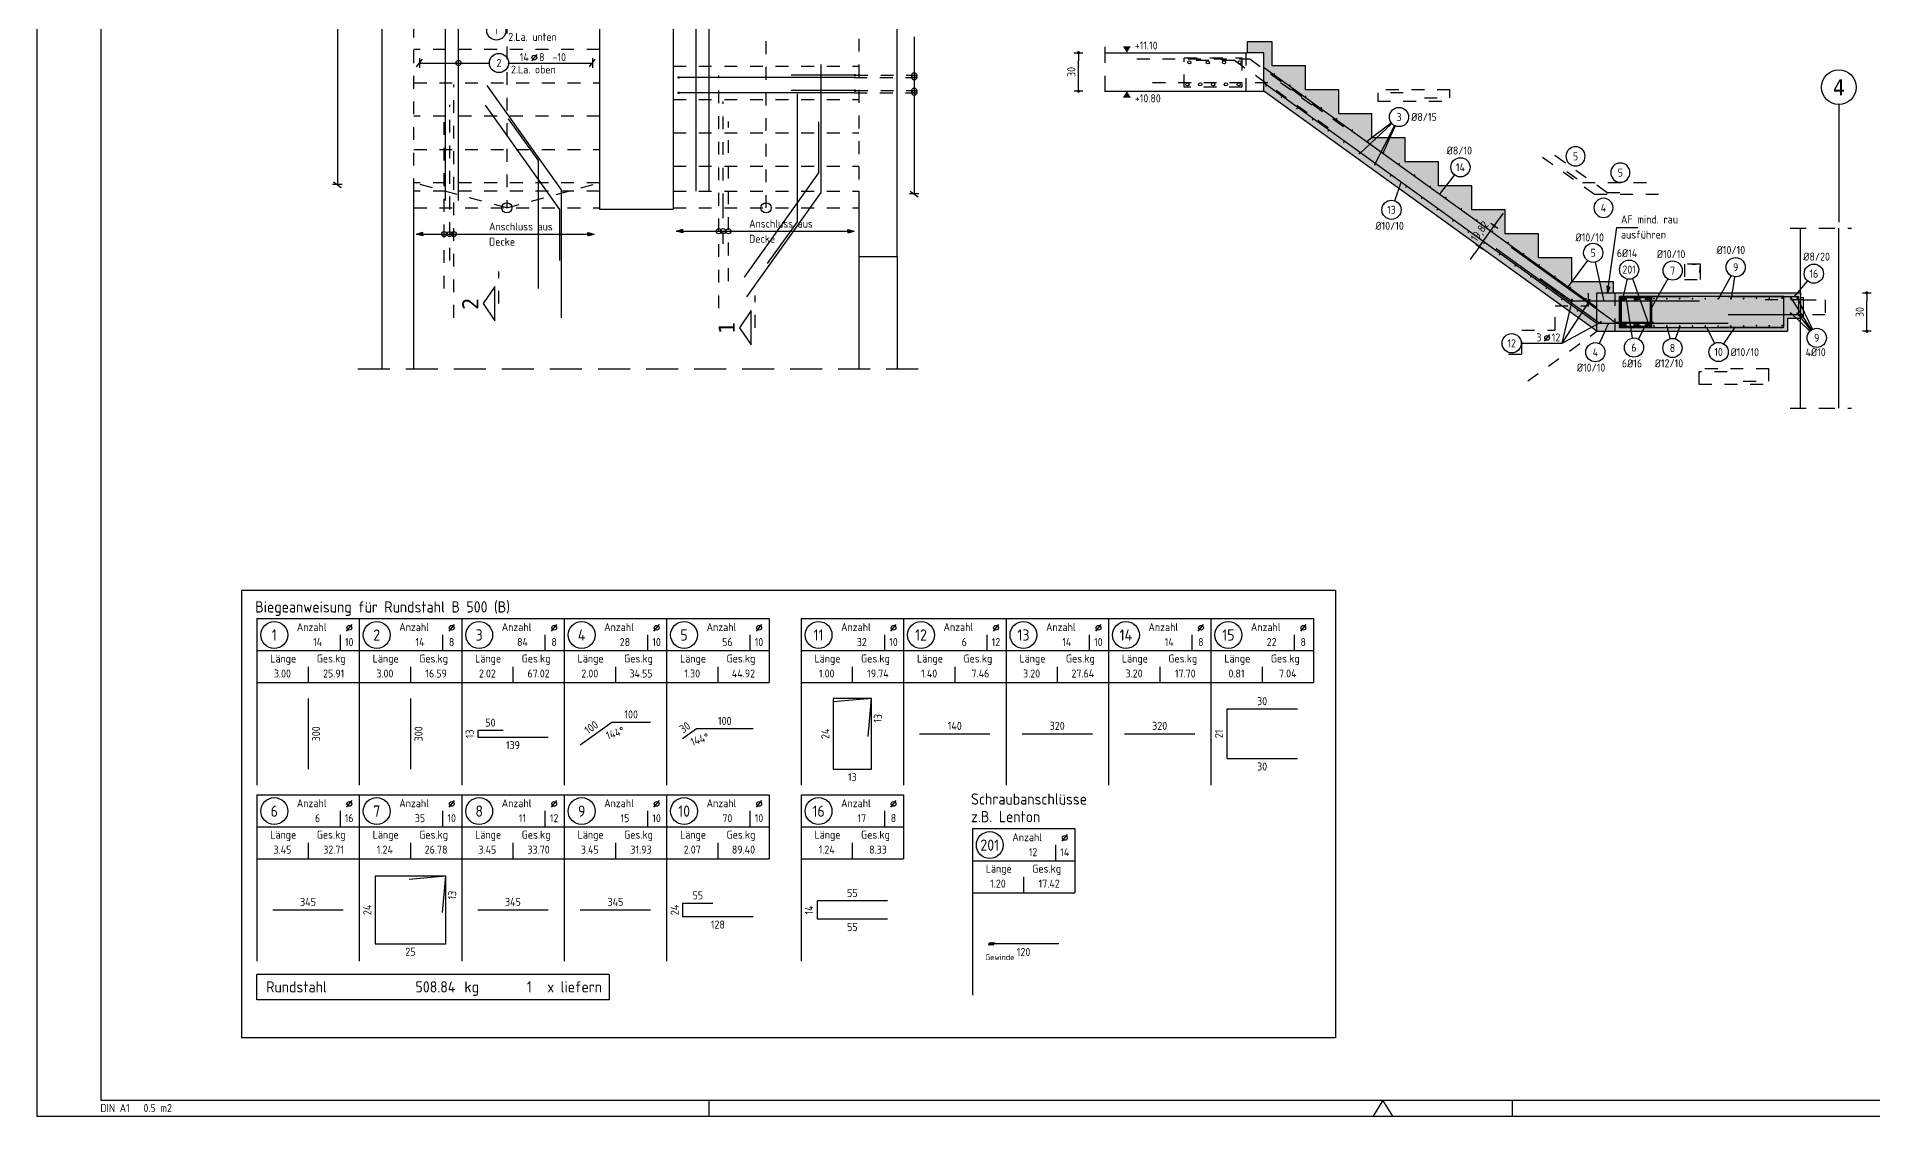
# Model space of a CAD drawing. Extents: x -15.3 to 29.1, y -4.8 to 18.4.
# Drawn here: x 0 to 14.33, y 0 to 8.43 of the extents above; entities that cross this region are included whole.
import ezdxf
from ezdxf.enums import TextEntityAlignment as Align

# ---------------------------------------------------------------- set-up
doc = ezdxf.new("R2010")
doc.units = 0
doc.header["$LTSCALE"] = 0.25
for name, pattern in [('AUSGEZOGEN', [1000.01, 1000, 0.01]), ('DASHED', [0.75, 0.5, -0.25]), ('DOT', [0.175, 0.05, -0.125]), ('GESTRICHELT', [0.75, 0.5, -0.25]), ('GESTRICHELTX2', [1.5, 1, -0.5]), ('HIDDEN', [0.375, 0.25, -0.125]), ('HIDDEN2', [0.187, 0.125, -0.062]), ('PUNKT', [0.175, 0.05, -0.125]), ('STRICHPUNKT2', [0.55, 0.25, -0.125, 0.05, -0.125]), ('VERDECKT', [0.375, 0.25, -0.125])]:
    doc.linetypes.add(name, pattern=pattern)
for name, color, linetype in [('ACHSEN', 7, 'Continuous'), ('AFU', 7, 'Continuous'), ('BETON', 7, 'Continuous'), ('DRUEBER', 7, 'Continuous'), ('EG', 7, 'Continuous'), ('grau_mittel', 7, 'Continuous'), ('HILFE', 7, 'Continuous'), ('koten', 7, 'Continuous'), ('MASSE', 7, 'Continuous'), ('OBJEKT', 7, 'Continuous'), ('RAHMEN', 7, 'Continuous'), ('RND', 7, 'Continuous'), ('RND-1', 7, 'Continuous'), ('RND_BILD', 7, 'Continuous'), ('SCHNITTE', 7, 'Continuous'), ('SFP_Achsen', 7, 'Continuous'), ('TEXT', 7, 'Continuous'), ('VERDECKT', 7, 'Continuous')]:
    doc.layers.add(name, color=color, linetype=linetype)
doc.layers.add('NOPLOT', color=7, linetype='Continuous', plot=False)
doc.styles.add('helv', font='tahoma.ttf')
doc.styles.add('txt', font='isocp.shx')
doc.linetypes.add('AFU_50K', pattern='A,0.15,["/",Standard,S=0.2,R=0,X=-0.01,Y=-0.1],0.07,["/",Standard,S=0.2,R=0,X=-0.01,Y=-0.1],0.15', length=0.37)
doc.dimstyles.new('DOT_I', dxfattribs={"dimscale": 0.25, "dimtxt": 0.25, "dimasz": 0.25, "dimexe": 0.1, "dimexo": 0.3, "dimgap": 0.1, "dimtad": 1, "dimdec": 3, "dimzin": 3, "dimtxsty": 'txt', "dimblk": 'DOT', "dimblk1": 'DOT', "dimblk2": 'DOT', "dimsah": 1, "dimcen": 0.1, "dimse1": 1, "dimse2": 1, "dimazin": 0, "dimtfac": 1, "dimtdec": 4, "dimtix": 1, "dimtmove": 2, "dimatfit": 3, "dimfxl": 0, "dimtvp": 1, "dimtolj": 1, "dimtzin": 0, "dimarcsym": 0})

# ---------------------------------------------------------------- blocks, each defined once
blk = doc.blocks.new('DINA1')
at = {"layer": 'RAHMEN'}
for p, q in [((0, 59.4), (0, 0)), ((0, 0), (84.1, 0))]:
    blk.add_line(p, q, dxfattribs=at)
at = {"layer": 'RAHMEN', "color": 5}
for p, q in [((2, 58.9), (2, 0.5)), ((2, 0.5), (83.6, 0.5))]:
    blk.add_line(p, q, dxfattribs=at)
at = {"layer": 'RAHMEN', "color": 7}
for p, q in [((21, 0), (21, 0.5)), ((46.1, 0), (46.1, 0.5))]:
    blk.add_line(p, q, dxfattribs=at)
at = {"layer": 'RAHMEN', "color": 7, "linetype": 'Continuous'}
for p, q in [((42.05, 0.5), (41.74, 0)), ((42.36, 0), (42.05, 0.5))]:
    blk.add_line(p, q, dxfattribs=at)
at = {"layer": 'RAHMEN', "color": 7, "style": 'txt'}
blk.add_text('DIN A1   0.5 m2', height=0.25, dxfattribs=at).set_placement((1.989, 0.133))
blk = doc.blocks.new('RND_LEI')
at = {"layer": 'RND', "color": 7, "linetype": 'Continuous'}
blk.add_line((1.022, 0.066), (1.19, 0.27), dxfattribs=at)
for centre, radius in [((0, 0), 0.3), ((1.106, 0.168), 0.075)]:
    blk.add_circle(centre, radius, dxfattribs=at)
at = {"layer": 'RND', "color": 7, "linetype": 'Continuous', "style": 'txt'}
blk.add_attdef('POSL', text='', height=0.25, dxfattribs=at).set_placement((0, 0), align=Align.MIDDLE)
blk.add_attdef('ANZ', text='', height=0.25, dxfattribs=at).set_placement((0.931, 0.057), align=Align.RIGHT)
for tag, p in [('DUM', (1.253, 0.057)), ('ABSTD', (1.674, 0.057)), ('POSTXT', (0.374, -0.327))]:
    blk.add_attdef(tag, p, '', height=0.25, dxfattribs=at)
blk = doc.blocks.new('LEI_GRE')
at = {"layer": 'RND', "color": 7, "linetype": 'Continuous'}
for p, q in [((-0.09, -0.12), (0.09, 0.12)), ((0, 0.15), (0, -0.15))]:
    blk.add_line(p, q, dxfattribs=at)
blk = doc.blocks.new('Pfeillinie')
at = {"layer": 'TEXT', "linetype": 'Continuous'}
blk.add_hatch(color=7, dxfattribs=at).paths.add_polyline_path([(0, 0), (-0.8, 0.2), (-0.8, 0), (-0.8, -0.2)])
at = {"layer": 'TEXT', "color": 7, "linetype": 'Continuous'}
for p, q in [((-0.8, 0), (-0.8, 0.2)), ((-0.8, 0.2), (0, 0)), ((-0.8, 0), (-0.8, -0.2)), ((-0.8, -0.2), (0, 0))]:
    blk.add_line(p, q, dxfattribs=at)
blk = doc.blocks.new('RND_HIN')
at = {"layer": 'RND', "color": 7, "linetype": 'Continuous'}
blk.add_circle((0, 0), 0.3, dxfattribs=at)
at = {"layer": 'RND', "color": 7, "linetype": 'Continuous', "style": 'txt'}
blk.add_attdef('POSI', text='', height=0.25, dxfattribs=at).set_placement((0, 0), align=Align.MIDDLE)
blk = doc.blocks.new('RND_LIS2')
at = {"layer": 'RND', "color": 3, "linetype": 'Continuous'}
for p, q in [((0, 0), (0, -5.2)), ((0, 0), (3.2, 0)), ((3.2, 0), (3.2, -2)), ((2.6, -0.503), (2.6, -1)), ((0, -1), (3.2, -1)), ((1.6, -1.503), (1.6, -2)), ((0, -2), (3.2, -2))]:
    blk.add_line(p, q, dxfattribs=at)
at = {"layer": 'RND', "color": 7, "linetype": 'Continuous'}
blk.add_line((2.805, -0.39), (2.973, -0.186), dxfattribs=at)
at = {"layer": 'RND', "color": 1, "linetype": 'Continuous'}
blk.add_circle((0.545, -0.513), 0.42, dxfattribs=at)
at = {"layer": 'RND', "color": 7, "linetype": 'Continuous'}
blk.add_circle((2.889, -0.288), 0.075, dxfattribs=at)
at = {"layer": 'RND', "color": 7, "linetype": 'Continuous', "style": 'txt'}
for s, p in [('Anzahl', (1.249, -0.391)), ('Länge', (0.42, -1.373)), ('Ges.kg', (1.872, -1.373))]:
    blk.add_text(s, height=0.25, dxfattribs=at).set_placement(p)
at = {"layer": 'RND', "color": 1, "linetype": 'Continuous', "style": 'txt'}
blk.add_attdef('POS1', text='', height=0.35, dxfattribs=at).set_placement((0.545, -0.513), align=Align.MIDDLE)
at = {"layer": 'RND', "color": 7, "linetype": 'Continuous', "style": 'txt'}
for tag, p in [('STK1', (1.897, -0.859)), ('DS1', (2.885, -0.859)), ('LANG1', (0.8, -1.841)), ('GEW', (2.4, -1.841))]:
    blk.add_attdef(tag, text='', height=0.25, dxfattribs=at).set_placement(p, align=Align.CENTER)
blk = doc.blocks.new('DOT')
at = {"layer": 'MASSE', "color": 7, "linetype": 'Continuous'}
for p, q in [((0, 0), (-1, 0)), ((0, 0.54), (0, -0.54))]:
    blk.add_line(p, q, dxfattribs=at)
at = {"layer": 'MASSE', "color": 7, "linetype": 'Continuous', "const_width": 0.2}
blk.add_lwpolyline([(-0.1, 0, 1), (0.1, 0, 1)], format="xyb", close=True, dxfattribs=at)
blk = doc.blocks.new('*D24')
at = {"layer": 'Defpoints', "color": 0, "linetype": 'AUSGEZOGEN', "transparency": 16777216}
for p in [(11.381, 6.951), (11.381, 6.951), (11.265, 6.79)]:
    blk.add_point(p, dxfattribs=at)
at = {"layer": 'MASSE', "color": 0, "linetype": 'AUSGEZOGEN', "lineweight": -2, "transparency": 16777216}
for p, q in [((11.417, 7.001), (11.454, 7.052)), ((11.265, 6.79), (11.381, 6.951)), ((11.228, 6.739), (11.192, 6.689))]:
    blk.add_line(p, q, dxfattribs=at)
at = {"layer": 'MASSE', "color": 0, "linetype": 'AUSGEZOGEN', "lineweight": -2, "transparency": 16777216, "xscale": 0.0625, "yscale": 0.0625, "zscale": 0.0625}
for p, rotation in [((11.381, 6.951), 234.2025969754206), ((11.265, 6.79), 54.20259697542063)]:
    blk.add_blockref('DOT', p, dxfattribs=dict(at, rotation=rotation))
at = {"layer": 'MASSE', "color": 0, "linetype": 'AUSGEZOGEN', "transparency": 16777216, "insert": (11.273, 6.906), "char_height": 0.0625, "attachment_point": 5, "rotation": 54.2026, "style": 'txt'}
blk.add_mtext('\\A1;19,82', dxfattribs=at)
blk = doc.blocks.new('OKRD_O')
at = {"layer": 'koten', "color": 7, "linetype": 'Continuous'}
blk.add_solid([(-0.125, 0.202), (0.125, 0.202), (0, 0)], dxfattribs=at)
at = {"layer": 'koten', "style": 'txt'}
blk.add_attdef('OKRD', (0.25, 0.1), '', height=0.25, dxfattribs=at)
blk = doc.blocks.new('okrd_u')
at = {"layer": 'koten', "color": 7, "linetype": 'Continuous'}
blk.add_solid([(-0.125, -0.202), (0.125, -0.202), (0, 0)], dxfattribs=at)
at = {"layer": 'koten', "style": 'txt'}
blk.add_attdef('OKRD', (0.25, -0.35), '', height=0.25, dxfattribs=at)
blk = doc.blocks.new('*D27')
at = {"layer": 'Defpoints', "color": 0, "linetype": 'AUSGEZOGEN', "transparency": 16777216}
for p in [(8.135, 8.304), (8.135, 8.304), (8.135, 8.004)]:
    blk.add_point(p, dxfattribs=at)
at = {"layer": 'MASSE', "color": 0, "linetype": 'AUSGEZOGEN', "lineweight": -2, "transparency": 16777216}
blk.add_line((8.135, 8.066), (8.135, 8.241), dxfattribs=at)
at = {"layer": 'MASSE', "color": 0, "linetype": 'AUSGEZOGEN', "lineweight": -2, "transparency": 16777216, "xscale": 0.0625, "yscale": 0.0625, "zscale": 0.0625}
for p, rotation in [((8.135, 8.304), 90), ((8.135, 8.004), 270)]:
    blk.add_blockref('DOT', p, dxfattribs=dict(at, rotation=rotation))
at = {"layer": 'MASSE', "color": 0, "linetype": 'AUSGEZOGEN', "transparency": 16777216, "insert": (8.079, 8.154), "char_height": 0.0625, "attachment_point": 5, "rotation": 90, "style": 'txt'}
blk.add_mtext('\\A1;30', dxfattribs=at)
blk = doc.blocks.new('*D28')
at = {"layer": 'Defpoints', "color": 0, "linetype": 'AUSGEZOGEN', "transparency": 16777216}
for p in [(14.291, 6.429), (14.291, 6.429), (14.291, 6.129)]:
    blk.add_point(p, dxfattribs=at)
at = {"layer": 'MASSE', "color": 0, "linetype": 'AUSGEZOGEN', "lineweight": -2, "transparency": 16777216}
blk.add_line((14.291, 6.191), (14.291, 6.366), dxfattribs=at)
at = {"layer": 'MASSE', "color": 0, "linetype": 'AUSGEZOGEN', "lineweight": -2, "transparency": 16777216, "xscale": 0.0625, "yscale": 0.0625, "zscale": 0.0625}
for p, rotation in [((14.291, 6.429), 90), ((14.291, 6.129), 270)]:
    blk.add_blockref('DOT', p, dxfattribs=dict(at, rotation=rotation))
at = {"layer": 'MASSE', "color": 0, "linetype": 'AUSGEZOGEN', "transparency": 16777216, "insert": (14.235, 6.279), "char_height": 0.0625, "attachment_point": 5, "rotation": 90, "style": 'txt'}
blk.add_mtext('\\A1;30', dxfattribs=at)
blk = doc.blocks.new('SCHN-1')
at = {"layer": 'SCHNITTE', "color": 5, "linetype": 'Continuous'}
blk.add_lwpolyline([(0.54, 0.125), (0, 0.485), (-0.54, 0.125)], close=True, dxfattribs=at)
at = {"layer": 'SCHNITTE', "color": 6, "linetype": 'Continuous', "style": 'helv'}
blk.add_attdef('SCHN-1', text='', height=0.5, dxfattribs=at).set_placement((0, 0.635), align=Align.CENTER)
blk = doc.blocks.new('*D46')
at = {"layer": 'Defpoints', "color": 0, "linetype": 'AUSGEZOGEN', "transparency": 16777216}
for p in [(4.485, 3.025), (4.49, 3.075), (4.642, 3.075), (4.367, 2.986)]:
    blk.add_point(p, dxfattribs=at)
at = {"layer": 'RND_BILD', "color": 0, "linetype": 'AUSGEZOGEN', "transparency": 16777216, "insert": (4.517, 2.992), "char_height": 0.0625, "attachment_point": 5, "rotation": 17.8987, "style": 'txt'}
blk.add_mtext('\\A1;144°', dxfattribs=at)
blk = doc.blocks.new('*D47')
at = {"layer": 'Defpoints', "color": 0, "linetype": 'AUSGEZOGEN', "transparency": 16777216}
for p in [(5.151, 3.025), (5.373, 3.025), (5.098, 2.986), (5.146, 2.975)]:
    blk.add_point(p, dxfattribs=at)
at = {"layer": 'RND_BILD', "color": 0, "linetype": 'AUSGEZOGEN', "transparency": 16777216, "insert": (5.178, 2.942), "char_height": 0.0625, "attachment_point": 5, "rotation": 17.8987, "style": 'txt'}
blk.add_mtext('\\A1;144°', dxfattribs=at)
blk = doc.blocks.new('RND_SUM')
at = {"layer": 'RND', "color": 5, "linetype": 'Continuous'}
for p, q in [((0, 0), (0, 0.8)), ((11, 0.8), (0, 0.8)), ((11, 0.8), (11, 0)), ((11, 0), (0, 0))]:
    blk.add_line(p, q, dxfattribs=at)
at = {"layer": 'RND', "color": 1, "linetype": 'Continuous', "style": 'txt'}
for s, p in [('Rundstahl', (0.292, 0.235)), ('kg', (6.483, 0.235))]:
    blk.add_text(s, height=0.35, dxfattribs=at).set_placement(p)
blk.add_text('x liefern', height=0.35, dxfattribs=at).set_placement((10.784, 0.235), align=Align.RIGHT)
for tag, p in [('RND-S', (6.203, 0.235)), ('RND-Z', (8.59, 0.235))]:
    blk.add_attdef(tag, text='', height=0.35, dxfattribs=at).set_placement(p, align=Align.RIGHT)

msp = doc.modelspace()

# ---------------------------------------------------------------- hatches: boundary and pattern name
at = {"layer": 'grau_mittel'}
h = msp.add_hatch(color=61, dxfattribs=at)
h.paths.add_polyline_path([(12.3116, 6.4289), (12.1816, 6.4289), (12.1816, 6.1289), (13.6716, 6.1289), (13.6716, 6.2289), (13.7716, 6.2289), (13.7716, 6.4289)])
h.paths.add_polyline_path([(12.1816, 6.1289), (12.1816, 6.4289), (12.3116, 6.4289), (12.3116, 6.5139), (11.9866, 6.5139), (11.9866, 6.7014), (11.7266, 6.7014), (11.7266, 6.8889), (11.4666, 6.8889), (11.4666, 7.0764), (11.2066, 7.0764), (11.2066, 7.2639), (10.9466, 7.2639), (10.9466, 7.4514), (10.6866, 7.4514), (10.6866, 7.6389), (10.4266, 7.6389), (10.4266, 7.8264), (10.1666, 7.8264), (10.1666, 8.0139), (9.9066, 8.0139), (9.9066, 8.2014), (9.6466, 8.2014), (9.6466, 8.3889), (9.4516, 8.3889), (9.4516, 8.3039), (9.5816, 8.3039), (9.5816, 8.0039)])

# ---------------------------------------------------------------- linework, layer by layer
at = {"layer": 'ACHSEN', "color": 140, "linetype": 'AUSGEZOGEN'}
msp.add_line((14.0716, 7.8992), (14.0716, 6.9815), dxfattribs=at)
at = {"layer": 'AFU', "color": 8, "linetype": 'AFU_50K'}
for p, q in [((9.5816, 8.3039), (9.4516, 8.3039)), ((9.5816, 8.0039), (9.5816, 8.3039)), ((12.1816, 6.1289), (12.1816, 6.4289)), ((12.1816, 6.4289), (12.3116, 6.4289)), ((13.7716, 6.4289), (13.7716, 6.2289))]:
    msp.add_line(p, q, dxfattribs=at)
at = {"layer": 'BETON', "color": 6, "linetype": 'AUSGEZOGEN', "lineweight": -2}
for p, q in [((6.7201, 6.7129), (6.7201, 11.7129)), ((2.6951, 11.4129), (2.6951, 5.834)), ((2.9451, 5.834), (2.9451, 7.2229)), ((6.4201, 7.2229), (6.4201, 6.7129)), ((6.4201, 6.7129), (6.7201, 6.7129))]:
    msp.add_line(p, q, dxfattribs=at)
at = {"layer": 'BETON', "color": 6, "linetype": 'AUSGEZOGEN'}
for p, q in [((4.3951, 9.9629), (4.3951, 7.0829)), ((4.9701, 9.9629), (4.9701, 7.0829)), ((9.6466, 8.3889), (9.4516, 8.3889)), ((9.4516, 8.3889), (9.4516, 8.3039)), ((9.6466, 8.2014), (9.6466, 8.3889)), ((8.3413, 8.3039), (9.4516, 8.3039)), ((9.9066, 8.2014), (9.6466, 8.2014)), ((9.9066, 8.0139), (9.9066, 8.2014)), ((8.3413, 8.0039), (9.5816, 8.0039)), ((12.1816, 6.1289), (9.5816, 8.0039)), ((10.1666, 8.0139), (9.9066, 8.0139)), ((10.1666, 7.8264), (10.1666, 8.0139)), ((10.4266, 7.8264), (10.1666, 7.8264)), ((10.4266, 7.6389), (10.4266, 7.8264)), ((10.6866, 7.6389), (10.4266, 7.6389)), ((10.6866, 7.4514), (10.6866, 7.6389)), ((10.9466, 7.4514), (10.6866, 7.4514)), ((10.9466, 7.2639), (10.9466, 7.4514)), ((11.2066, 7.2639), (10.9466, 7.2639)), ((11.2066, 7.0764), (11.2066, 7.2639)), ((4.3951, 7.0829), (4.9701, 7.0829)), ((11.4666, 7.0764), (11.2066, 7.0764)), ((11.4666, 6.8889), (11.4666, 7.0764)), ((11.7266, 6.8889), (11.4666, 6.8889)), ((11.7266, 6.7014), (11.7266, 6.8889)), ((13.7716, 6.4289), (13.7716, 6.9337)), ((14.0716, 5.5284), (14.0716, 6.9337)), ((11.9866, 6.7014), (11.7266, 6.7014)), ((11.9866, 6.5139), (11.9866, 6.7014)), ((12.3116, 6.5139), (11.9866, 6.5139)), ((12.3116, 6.4289), (12.3116, 6.5139)), ((12.3116, 6.4289), (13.7716, 6.4289)), ((13.7716, 6.2289), (13.6716, 6.2289)), ((13.6716, 6.2289), (13.6716, 6.1289)), ((13.7716, 5.5284), (13.7716, 6.2289)), ((12.1816, 6.1289), (13.6716, 6.1289))]:
    msp.add_line(p, q, dxfattribs=at)
at = {"layer": 'DRUEBER', "color": 102, "linetype": 'PUNKT'}
for p, q in [((12.1166, 6.3264), (12.1166, 6.5139)), ((11.8566, 6.1389), (11.8566, 6.3264)), ((11.8566, 6.3264), (12.1166, 6.3264)), ((11.5966, 5.9514), (11.5966, 6.1389)), ((11.5966, 6.1389), (11.8566, 6.1389)), ((11.6434, 5.7408), (12.1816, 6.1289)), ((11.4915, 5.9514), (11.5966, 5.9514))]:
    msp.add_line(p, q, dxfattribs=at)
at = {"layer": 'EG', "color": 7, "linetype": 'DOT'}
for p, q in [((3.6701, 9.9529), (3.6701, 7.0929)), ((5.6951, 7.0929), (5.6951, 9.9529)), ((4.3951, 8.3279), (2.9451, 8.3279)), ((4.9701, 8.1979), (6.4201, 8.1979)), ((2.9451, 8.0679), (4.3951, 8.0679)), ((4.9701, 7.9379), (6.4201, 7.9379)), ((4.3951, 7.8079), (2.9451, 7.8079)), ((4.9701, 7.6779), (6.4201, 7.6779)), ((2.9451, 7.5479), (4.3951, 7.5479)), ((4.9701, 7.4179), (6.4201, 7.4179)), ((4.3951, 7.2879), (2.9451, 7.2879)), ((3.6701, 7.0929), (2.9451, 7.2879)), ((3.6701, 7.0929), (4.3951, 7.2879)), ((2.9451, 7.0929), (4.3951, 7.0929)), ((4.9701, 7.0929), (6.4201, 7.0929))]:
    msp.add_line(p, q, dxfattribs=at)
at = {"layer": 'HILFE', "color": 102, "linetype": 'GESTRICHELT'}
msp.add_line((8.3413, 8.3491), (8.3413, 7.9521), dxfattribs=at)
at = {"layer": 'HILFE', "color": 102, "linetype": 'DASHED'}
for p, q in [((13.692, 6.9337), (14.1716, 6.9337)), ((13.692, 5.5284), (14.1716, 5.5284))]:
    msp.add_line(p, q, dxfattribs=at)
at = {"layer": 'HILFE', "color": 102, "linetype": 'AUSGEZOGEN'}
for p, q in [((13.7956, 6.3909), (13.7716, 6.3909)), ((13.7956, 6.2409), (13.7956, 6.3909)), ((13.7716, 6.2409), (13.7956, 6.2409))]:
    msp.add_line(p, q, dxfattribs=at)
at = {"layer": 'HILFE', "color": 102, "linetype": 'GESTRICHELTX2'}
msp.add_line((6.8829, 5.834), (2.5077, 5.834), dxfattribs=at)
at = {"layer": 'NOPLOT', "color": 191, "linetype": 'AUSGEZOGEN'}
msp.add_line((12.4865, 6.1719), (12.5249, 6.1719), dxfattribs=at)
at = {"layer": 'NOPLOT', "color": 191, "linetype": 'Continuous'}
for points in [[(6.1219, 8.2115), (6.1219, 7.2115), (5.5417, 6.397)], [(4.0969, 6.2343), (4.0969, 7.2343), (3.5167, 8.0489)], [(3.5026, 7.8949), (4.0828, 7.0804), (4.0828, 6.6804)], [(5.7072, 6.658), (5.9398, 6.9835), (5.9398, 7.9835)], [(3.6822, 7.7878), (3.9148, 7.4624), (3.9148, 6.4624)], [(5.5276, 6.5509), (6.1078, 7.3654), (6.1078, 7.7654)]]:
    msp.add_lwpolyline(points, dxfattribs=at)
at = {"layer": 'NOPLOT', "color": 191, "linetype": 'AUSGEZOGEN'}
for points in [[(12.5815, 6.3989), (12.3915, 6.3989, 0.4142136), (12.3615, 6.3689), (12.3615, 6.1889, 0.4142136), (12.3915, 6.1589), (12.5815, 6.1589, 0.4142136), (12.6115, 6.1889), (12.6115, 6.3689, 0.4142136)], [(12.5815, 6.3889), (12.3915, 6.3889, 0.4142136), (12.3715, 6.3689), (12.3715, 6.1889, 0.4142136), (12.3915, 6.1689), (12.5815, 6.1689, 0.4142136), (12.6015, 6.1889), (12.6015, 6.3689, 0.4142136)]]:
    msp.add_lwpolyline(points, format="xyb", close=True, dxfattribs=at)
at = {"layer": 'OBJEKT', "color": 7, "linetype": 'AUSGEZOGEN'}
for p, q in [((6.4201, 6.7129), (6.4201, 5.834)), ((6.7201, 6.7129), (6.7201, 5.834))]:
    msp.add_line(p, q, dxfattribs=at)
for centre in [(3.6701, 7.0929), (5.6951, 7.0929)]:
    msp.add_circle(centre, 0.04, dxfattribs=at)
at = {"layer": 'RND', "color": 7, "linetype": 'AUSGEZOGEN'}
for p, q in [((2.3478, 8.9472), (2.3478, 7.2745)), ((6.8517, 8.4288), (6.8517, 7.2014)), ((2.9891, 8.2235), (3.5345, 8.2235)), ((3.6845, 8.2235), (4.3393, 8.2235)), ((11.5923, 6.0354), (11.9123, 6.0354))]:
    msp.add_line(p, q, dxfattribs=at)
at = {"layer": 'RND', "color": 102, "linetype": 'VERDECKT'}
for p, q in [((6.3843, 8.1106), (6.8767, 8.1106)), ((6.3905, 8.1278), (6.8767, 8.1278)), ((6.3843, 7.9906), (6.8767, 7.9906)), ((6.3905, 8.0078), (6.8767, 8.0078))]:
    msp.add_line(p, q, dxfattribs=at)
at = {"layer": 'RND', "color": 102, "linetype": 'AUSGEZOGEN'}
for p, q in [((10.5827, 7.7507), (10.3306, 7.5173)), ((10.5783, 7.7558), (10.3919, 7.6121)), ((10.6034, 7.7349), (10.4463, 7.4296)), ((10.607, 7.7332), (10.5136, 7.5244)), ((11.0712, 7.3503), (10.9524, 7.1981)), ((10.604, 7.1484), (10.6545, 7.2919)), ((12.1091, 6.6818), (11.9496, 6.4675)), ((12.1701, 6.6687), (12.2377, 6.363)), ((12.418, 6.5374), (12.383, 6.3824)), ((12.4597, 6.5399), (12.5874, 6.1805)), ((12.7374, 6.5377), (12.6115, 6.316)), ((13.2307, 6.5634), (13.1324, 6.3836)), ((13.2563, 6.555), (13.2324, 6.3836)), ((13.8274, 6.5222), (13.7196, 6.3989)), ((11.9123, 6.0354), (11.9921, 6.3761)), ((11.9123, 6.0354), (12.1294, 6.3708)), ((12.4607, 6.0759), (12.4132, 6.3819)), ((13.8589, 6.1405), (13.6989, 6.3892)), ((13.8671, 6.145), (13.7501, 6.3892)), ((11.9123, 6.0354), (12.2141, 6.199)), ((12.2024, 6.0337), (12.2735, 6.1886)), ((12.5073, 6.0681), (12.5632, 6.1738)), ((12.7555, 6.0716), (12.7324, 6.1699)), ((12.7974, 6.0694), (12.8324, 6.1699)), ((13.8454, 6.1293), (13.6989, 6.27)), ((13.8535, 6.1367), (13.7501, 6.27)), ((13.101, 6.035), (13.0422, 6.1589)), ((13.1745, 6.0297), (13.2618, 6.1616))]:
    msp.add_line(p, q, dxfattribs=at)
at = {"layer": 'RND', "color": 1, "linetype": 'AUSGEZOGEN'}
for points in [[(3.1931, 7.1506), (3.1931, 9.7579)], [(3.2931, 7.1506), (3.2931, 9.7579)], [(5.1503, 7.2229), (5.1503, 9.8229)], [(5.2503, 7.2229), (5.2503, 9.8229)], [(12.1816, 6.3116), (9.5861, 8.1834)], [(6.3843, 8.1106), (5.0122, 8.1106)], [(6.3905, 8.1278), (5.8905, 8.1278)], [(12.1816, 6.1906), (9.5861, 8.0623)], [(6.3843, 7.9906), (5.0122, 7.9906)], [(6.3905, 8.0078), (5.8905, 8.0078)], [(13.2068, 6.1886), (12.2068, 6.1886), (11.3957, 6.7735)], [(12.6248, 6.197), (12.3248, 6.197), (11.5137, 6.7819)], [(12.9841, 6.363), (11.9841, 6.363), (11.7408, 6.5385)], [(12.9067, 6.3989), (12.3567, 6.3989), (12.3567, 6.1589), (13.6367, 6.1589)], [(12.6001, 6.2694), (12.6115, 6.3989), (12.3615, 6.3989), (12.3615, 6.1589), (12.6115, 6.1589), (12.6115, 6.3989), (12.482, 6.3876)], [(13.1416, 6.1616), (13.6416, 6.1616), (13.6416, 6.4016), (12.3616, 6.4016)], [(13.2088, 6.2589), (13.7588, 6.2589), (13.7588, 6.3989), (13.2088, 6.3989)]]:
    msp.add_lwpolyline(points, dxfattribs=at)
at = {"layer": 'RND', "color": 7, "linetype": 'HIDDEN'}
for points in [[(8.5907, 8.2552), (9.4732, 8.2552), (10.2843, 7.6702)], [(9.0537, 8.2453), (9.3537, 8.2453), (10.1648, 7.6604)], [(5.3262, 6.309), (5.3262, 7.309), (5.3262, 8.1251)], [(8.7134, 8.0716), (9.7134, 8.0716), (9.9567, 7.8961)], [(5.3612, 6.8118), (5.3612, 7.106), (5.3612, 7.9236)], [(5.4014, 6.5211), (5.4014, 7.5211), (5.4014, 7.7661)], [(12.9858, 6.5885), (12.9914, 6.6532), (12.8664, 6.6532), (12.8664, 6.5332), (12.9914, 6.5332), (12.9914, 6.6532), (12.9267, 6.6476)]]:
    msp.add_lwpolyline(points, dxfattribs=at)
at = {"layer": 'RND', "color": 7, "linetype": 'AUSGEZOGEN'}
for points, const_width in [([(5.0172, 8.1106, -1), (5.0072, 8.1106, -1)], 0.01), ([(6.3955, 8.1278, -1), (6.3855, 8.1278, -1)], 0.01), ([(9.6007, 8.0437, -1), (9.5947, 8.0437, -1)], 0.006), ([(9.6679, 8.1386, -1), (9.6619, 8.1386, -1)], 0.006), ([(9.7896, 8.0508, -1), (9.7836, 8.0508, -1)], 0.006), ([(5.0172, 7.9906, -1), (5.0072, 7.9906, -1)], 0.01), ([(6.3955, 8.0078, -1), (6.3855, 8.0078, -1)], 0.01), ([(9.7223, 7.956, -1), (9.7163, 7.956, -1)], 0.006), ([(9.9113, 7.9631, -1), (9.9053, 7.9631, -1)], 0.006), ([(9.844, 7.8683, -1), (9.838, 7.8683, -1)], 0.006), ([(9.9657, 7.7805, -1), (9.9597, 7.7805, -1)], 0.006), ([(10.0329, 7.8753, -1), (10.0269, 7.8753, -1)], 0.006), ([(10.1546, 7.7876, -1), (10.1486, 7.7876, -1)], 0.006), ([(10.0873, 7.6928, -1), (10.0813, 7.6928, -1)], 0.006), ([(10.209, 7.605, -1), (10.203, 7.605, -1)], 0.006), ([(10.2762, 7.6999, -1), (10.2702, 7.6999, -1)], 0.006), ([(10.3979, 7.6121, -1), (10.3919, 7.6121, -1)], 0.006), ([(10.3306, 7.5173, -1), (10.3246, 7.5173, -1)], 0.006), ([(10.5196, 7.5244, -1), (10.5136, 7.5244, -1)], 0.006), ([(10.4523, 7.4296, -1), (10.4463, 7.4296, -1)], 0.006), ([(10.574, 7.3418, -1), (10.568, 7.3418, -1)], 0.006), ([(10.6412, 7.4367, -1), (10.6352, 7.4367, -1)], 0.006), ([(10.7629, 7.3489, -1), (10.7569, 7.3489, -1)], 0.006), ([(10.6956, 7.2541, -1), (10.6896, 7.2541, -1)], 0.006), ([(10.8173, 7.1664, -1), (10.8113, 7.1664, -1)], 0.006), ([(10.8846, 7.2612, -1), (10.8786, 7.2612, -1)], 0.006), ([(11.0062, 7.1734, -1), (11.0002, 7.1734, -1)], 0.006), ([(10.939, 7.0786, -1), (10.933, 7.0786, -1)], 0.006), ([(11.1279, 7.0857, -1), (11.1219, 7.0857, -1)], 0.006), ([(11.0606, 6.9909, -1), (11.0546, 6.9909, -1)], 0.006), ([(11.1823, 6.9031, -1), (11.1763, 6.9031, -1)], 0.006), ([(11.2496, 6.998, -1), (11.2436, 6.998, -1)], 0.006), ([(11.3712, 6.9102, -1), (11.3652, 6.9102, -1)], 0.006), ([(11.304, 6.8154, -1), (11.298, 6.8154, -1)], 0.006), ([(11.4929, 6.8225, -1), (11.4869, 6.8225, -1)], 0.006), ([(11.6145, 6.7347, -1), (11.6085, 6.7347, -1)], 0.006), ([(11.4256, 6.7277, -1), (11.4196, 6.7277, -1)], 0.006), ([(11.5473, 6.6399, -1), (11.5413, 6.6399, -1)], 0.006), ([(11.7362, 6.647, -1), (11.7302, 6.647, -1)], 0.006), ([(11.6689, 6.5522, -1), (11.6629, 6.5522, -1)], 0.006), ([(11.7906, 6.4645, -1), (11.7846, 6.4645, -1)], 0.006), ([(11.8579, 6.5593, -1), (11.8519, 6.5593, -1)], 0.006), ([(11.9795, 6.4715, -1), (11.9735, 6.4715, -1)], 0.006), ([(11.9123, 6.3767, -1), (11.9063, 6.3767, -1)], 0.006), ([(11.9848, 6.3766, 1), (11.9928, 6.3766, 1)], 0.008), ([(12.1012, 6.3838, -1), (12.0952, 6.3838, -1)], 0.006), ([(12.1219, 6.374, 1), (12.1299, 6.374, 1)], 0.008), ([(12.4056, 6.3789, 1), (12.4126, 6.3789, 1)], 0.007), ([(12.5056, 6.3789, 1), (12.5126, 6.3789, 1)], 0.007), ([(12.5594, 6.3789, 1), (12.5664, 6.3789, 1)], 0.007), ([(12.6254, 6.3836, 1), (12.6324, 6.3836, 1)], 0.007), ([(12.7254, 6.3836, 1), (12.7324, 6.3836, 1)], 0.007), ([(12.8254, 6.3836, 1), (12.8324, 6.3836, 1)], 0.007), ([(12.9254, 6.3836, 1), (12.9324, 6.3836, 1)], 0.007), ([(13.0254, 6.3836, 1), (13.0324, 6.3836, 1)], 0.007), ([(13.1254, 6.3836, 1), (13.1324, 6.3836, 1)], 0.007), ([(13.2254, 6.3836, 1), (13.2324, 6.3836, 1)], 0.007), ([(13.3254, 6.3836, 1), (13.3324, 6.3836, 1)], 0.007), ([(13.4253, 6.3879, 1), (13.4323, 6.3879, 1)], 0.007), ([(13.5254, 6.386, 1), (13.5324, 6.386, 1)], 0.007), ([(13.6254, 6.3877, 1), (13.6324, 6.3877, 1)], 0.007), ([(13.6919, 6.3892, 1), (13.6989, 6.3892, 1)], 0.007), ([(13.7431, 6.3892, 1), (13.7501, 6.3892, 1)], 0.007), ([(12.0339, 6.289, -1), (12.0279, 6.289, -1)], 0.006), ([(12.2087, 6.2009, 1), (12.2167, 6.2009, 1)], 0.008), ([(12.4056, 6.1789, -1), (12.4126, 6.1789, -1)], 0.007), ([(12.5056, 6.1789, 1), (12.5126, 6.1789, 1)], 0.007), ([(12.5594, 6.1789, -1), (12.5664, 6.1789, -1)], 0.007), ([(12.6254, 6.1699, 1), (12.6324, 6.1699, 1)], 0.007), ([(12.7254, 6.1699, 1), (12.7324, 6.1699, 1)], 0.007), ([(12.8254, 6.1699, 1), (12.8324, 6.1699, 1)], 0.007), ([(12.9254, 6.1699, 1), (12.9324, 6.1699, 1)], 0.007), ([(13.0254, 6.1699, 1), (13.0324, 6.1699, 1)], 0.007), ([(13.1254, 6.1699, 1), (13.1324, 6.1699, 1)], 0.007), ([(13.2254, 6.1699, 1), (13.2324, 6.1699, 1)], 0.007), ([(13.3254, 6.1699, 1), (13.3324, 6.1699, 1)], 0.007), ([(13.4253, 6.1742, 1), (13.4323, 6.1742, 1)], 0.007), ([(13.5254, 6.1723, 1), (13.5324, 6.1723, 1)], 0.007), ([(13.6254, 6.174, 1), (13.6324, 6.174, 1)], 0.007), ([(13.6919, 6.27, 1), (13.6989, 6.27, 1)], 0.007), ([(13.7431, 6.27, 1), (13.7501, 6.27, 1)], 0.007)]:
    msp.add_lwpolyline(points, format="xyb", close=True, dxfattribs=dict(at, const_width=const_width))
at = {"layer": 'RND', "color": 7, "linetype": 'VERDECKT'}
for points in [[(10.6712, 7.9898), (10.4712, 7.9898), (10.4712, 7.9258), (11.0272, 7.9258)], [(10.8355, 7.9504), (11.0355, 7.9504), (11.0355, 8.0144), (10.4795, 8.0144)], [(12.6641, 7.1967), (12.1641, 7.1967), (11.7568, 7.4868)], [(11.8554, 7.5034), (12.2627, 7.2133), (12.4127, 7.2133)], [(11.9474, 7.3773), (12.0695, 7.2903), (12.5695, 7.2903)], [(13.2, 5.8121), (12.98, 5.8121), (12.98, 5.7161), (13.524, 5.7161)], [(13.3261, 5.7406), (13.5261, 5.7406), (13.5261, 5.8366), (12.9821, 5.8366)]]:
    msp.add_lwpolyline(points, dxfattribs=at)
at = {"layer": 'RND', "color": 102, "linetype": 'AUSGEZOGEN'}
for points in [[(2.9655, 6.8877), (4.3534, 6.8877)], [(4.9963, 6.9103), (6.3842, 6.9103)], [(12.2648, 6.4289), (12.3398, 6.9393), (12.5015, 6.9393)]]:
    msp.add_lwpolyline(points, dxfattribs=at)
at = {"layer": 'RND', "color": 1, "linetype": 'HIDDEN2'}
for points in [[(13.7956, 6.3739), (13.4756, 6.3739)], [(13.7956, 6.3739), (13.9656, 6.3739), (13.9656, 6.2579), (13.7956, 6.2579)], [(13.7956, 6.2579), (13.4756, 6.2579)]]:
    msp.add_lwpolyline(points, dxfattribs=at)
at = {"layer": 'RND', "color": 7, "linetype": 'AUSGEZOGEN'}
for centre, radius in [((3.2931, 8.2235), 0.02), ((6.8517, 8.1278), 0.02), ((6.8517, 8.1106), 0.02), ((6.8517, 8.0078), 0.02), ((6.8517, 7.9906), 0.02), ((3.1814, 6.8877), 0.02), ((3.2246, 6.8877), 0.02), ((3.2572, 6.8877), 0.02), ((5.3262, 6.9103), 0.02), ((5.3612, 6.9103), 0.02), ((5.4014, 6.9103), 0.02), ((12.3865, 6.3789), 0.007), ((12.4865, 6.3789), 0.007), ((12.5865, 6.3789), 0.007), ((12.3865, 6.1789), 0.007), ((12.4865, 6.1789), 0.007), ((12.5865, 6.1789), 0.007)]:
    msp.add_circle(centre, radius, dxfattribs=at)
at = {"layer": 'RND', "color": 102, "linetype": 'DOT'}
for centre in [(12.3865, 6.3789), (12.4865, 6.3789), (12.5865, 6.3789), (12.3865, 6.1789), (12.4865, 6.1789), (12.5865, 6.1789)]:
    msp.add_circle(centre, 0.011, dxfattribs=at)
at = {"layer": 'RND-1', "color": 7, "linetype": 'HIDDEN2'}
msp.add_lwpolyline([(8.9612, 8.2639), (9.4112, 8.2639), (9.4112, 8.0339), (8.9612, 8.0339)], close=True, dxfattribs=at)
at = {"layer": 'RND-1', "color": 7, "linetype": 'HIDDEN'}
for points in [[(3.2572, 6.2343), (3.2572, 7.2343), (3.2572, 8.0549)], [(3.2246, 6.6804), (3.2246, 7.0804), (3.2246, 7.8974)], [(3.1814, 6.4624), (3.1814, 7.4624), (3.1814, 7.7877)]]:
    msp.add_lwpolyline(points, dxfattribs=at)
at = {"layer": 'RND-1', "color": 7, "linetype": 'AUSGEZOGEN'}
for centre in [(9.0007, 8.2285), (9.1444, 8.2285), (9.2711, 8.2285), (9.3929, 8.2285), (8.9857, 8.0566), (9.0857, 8.0566), (9.1857, 8.0566), (9.2857, 8.0566), (9.3857, 8.0566)]:
    msp.add_circle(centre, 0.0125, dxfattribs=at)
at = {"layer": 'RND_BILD', "color": 102, "linetype": 'AUSGEZOGEN'}
for p, q in [((7.4423, 1.3566), (7.4309, 1.3346)), ((7.4543, 1.3566), (7.4429, 1.3346)), ((7.4663, 1.3566), (7.4549, 1.3346)), ((7.4783, 1.3566), (7.4669, 1.3346))]:
    msp.add_line(p, q, dxfattribs=at)
at = {"layer": 'RND_BILD', "color": 1, "linetype": 'AUSGEZOGEN'}
for points in [[(2.1188, 3.261), (2.1188, 2.711)], [(2.9188, 3.261), (2.9188, 2.711)], [(6.4918, 2.9642), (6.5177, 3.261), (6.2198, 3.261), (6.2198, 2.711), (6.5177, 2.711), (6.5177, 3.261), (6.221, 3.235)], [(9.8438, 3.1785), (9.2938, 3.1785), (9.2938, 2.7935), (9.8438, 2.7935)], [(3.6416, 3.0117), (3.4438, 3.0117), (3.4438, 2.9603), (3.9938, 2.9603)], [(4.7938, 3.0748), (4.4901, 3.0748), (4.2438, 2.8972)], [(5.5938, 3.0248), (5.1514, 3.0248), (5.0438, 2.9472)], [(6.8938, 2.986), (7.4438, 2.986)], [(7.6938, 2.986), (8.2438, 2.986)], [(8.4938, 2.986), (9.0438, 2.986)], [(3.1689, 1.5901), (3.1938, 1.875), (2.6438, 1.875), (2.6438, 1.347), (3.1938, 1.347), (3.1938, 1.875), (2.9089, 1.85)], [(1.8438, 1.611), (2.3938, 1.611)], [(3.4438, 1.611), (3.9938, 1.611)], [(4.2438, 1.611), (4.7938, 1.611)], [(5.2801, 1.6625), (5.0438, 1.6625), (5.0438, 1.5594), (5.5938, 1.5594)], [(6.6438, 1.681), (6.0938, 1.681), (6.0938, 1.541), (6.6438, 1.541)], [(7.981, 1.3456), (7.431, 1.3456)]]:
    msp.add_lwpolyline(points, dxfattribs=at)
at = {"layer": 'SCHNITTE', "color": 5, "linetype": 'STRICHPUNKT2'}
for p, q in [((3.6074, 6.3448), (3.6074, 6.5948)), ((5.609, 6.1571), (5.609, 6.4071))]:
    msp.add_line(p, q, dxfattribs=at)
at = {"layer": 'SFP_Achsen', "color": 7, "linetype": 'AUSGEZOGEN'}
msp.add_circle((14.0716, 8.0345), 0.1352, dxfattribs=at)
at = {"layer": 'TEXT', "color": 1, "linetype": 'AUSGEZOGEN'}
msp.add_lwpolyline([(1.6017, 4.1089), (10.1428, 4.1089), (10.1428, 0.6131), (1.6017, 0.6131)], close=True, dxfattribs=at)
at = {"layer": 'VERDECKT', "color": 7, "linetype": 'VERDECKT', "lineweight": -2}
for p, q in [((2.9451, 7.2229), (2.9451, 11.4129)), ((6.4201, 11.4129), (6.4201, 7.2229))]:
    msp.add_line(p, q, dxfattribs=at)
at = {"layer": 'VERDECKT', "color": 102, "linetype": 'HIDDEN2'}
msp.add_line((9.4416, 8.3039), (9.4416, 8.0039), dxfattribs=at)
at = {"layer": 'VERDECKT', "color": 7, "linetype": 'HIDDEN'}
for p, q in [((4.3951, 7.2229), (2.9451, 7.2229)), ((4.9701, 7.2229), (6.4201, 7.2229))]:
    msp.add_line(p, q, dxfattribs=at)
at = {"layer": 'VERDECKT', "color": 7, "linetype": 'HIDDEN2'}
msp.add_line((12.3216, 6.4289), (12.3216, 6.1289), dxfattribs=at)

# ---------------------------------------------------------------- block references
at = {"layer": 'koten', "color": 102, "linetype": 'AUSGEZOGEN', "xscale": 0.25, "yscale": 0.25, "zscale": 0.25}
for name, p, values in [('OKRD_O', (8.5127, 8.3039), {'OKRD': '+11.10'}), ('okrd_u', (8.5127, 8.0039), {'OKRD': '+10.80'})]:
    msp.add_blockref(name, p, dxfattribs=at).add_auto_attribs(values)
at = {"layer": 'RAHMEN', "color": 7, "linetype": 'AUSGEZOGEN', "xscale": 0.25, "yscale": 0.25, "zscale": 0.25}
msp.add_blockref('DINA1', (0, 0), dxfattribs=at)
at = {"layer": 'RND', "color": 7, "linetype": 'AUSGEZOGEN', "xscale": 0.25, "yscale": 0.25, "zscale": 0.25}
for name, p, values in [('RND_LEI', (3.5893, 8.4781), {'POSL': '1', 'DUM': '10', 'ANZ': '14', 'ABSTD': '-10', 'POSTXT': '2.La. unten'}), ('RND_LEI', (3.6095, 8.2235), {'POSL': '2', 'DUM': '8', 'ANZ': '14', 'ABSTD': '-10', 'POSTXT': '2.La. oben'}), ('RND_HIN', (10.6377, 7.8016), {'POSI': '3'}), ('RND_HIN', (11.1174, 7.4094), {'POSI': '14'}), ('RND_HIN', (10.5791, 7.0776), {'POSI': '13'}), ('RND_HIN', (12.1539, 6.7419), {'POSI': '5'}), ('RND_HIN', (12.4346, 6.6105), {'POSI': '201'}), ('RND_HIN', (12.7744, 6.603), {'POSI': '7'}), ('RND_HIN', (13.2667, 6.6292), {'POSI': '9'}), ('RND_HIN', (13.8767, 6.5786), {'POSI': '16'}), ('RND_LEI', (11.5173, 6.0354), {'POSL': '12', 'DUM': '12', 'ANZ': '3'}), ('RND_HIN', (12.1711, 5.9655), {'POSI': '4'}), ('RND_HIN', (12.4722, 6.0018), {'POSI': '6'}), ('RND_HIN', (12.7727, 5.9986), {'POSI': '8'}), ('RND_HIN', (13.1331, 5.9672), {'POSI': '10'}), ('RND_HIN', (13.8995, 6.0774), {'POSI': '9'})]:
    msp.add_blockref(name, p, dxfattribs=at).add_auto_attribs(values)
for p in [(2.9891, 8.2235), (4.3393, 8.2235)]:
    msp.add_blockref('LEI_GRE', p, dxfattribs=at)
at = {"layer": 'RND', "color": 7, "linetype": 'AUSGEZOGEN'}
ref = msp.add_blockref('RND_HIN', (12.0162, 7.495), dxfattribs=dict(at, xscale=-0.25, yscale=0.25, zscale=0.25, rotation=180))
ref.add_attrib('POSI', '5', dxfattribs={"color": 7, "linetype": 'Continuous', "height": 0.0625, "style": 'txt'}).set_placement((12.0162, 7.495), align=Align.MIDDLE)
ref = msp.add_blockref('RND_HIN', (12.3659, 7.3677), dxfattribs=dict(at, xscale=-0.25, yscale=0.25, zscale=0.25, rotation=180))
ref.add_attrib('POSI', '5', dxfattribs={"color": 7, "linetype": 'Continuous', "height": 0.0625, "style": 'txt'}).set_placement((12.3659, 7.3677), align=Align.MIDDLE)
at = {"layer": 'RND', "color": 7, "linetype": 'AUSGEZOGEN', "xscale": 0.25, "yscale": 0.25, "zscale": 0.25, "rotation": 270}
for p in [(2.3478, 7.2745), (6.8517, 7.2014)]:
    msp.add_blockref('LEI_GRE', p, dxfattribs=at)
at = {"layer": 'RND', "color": 7, "linetype": 'AUSGEZOGEN'}
ref = msp.add_blockref('RND_HIN', (12.2342, 7.0926), dxfattribs=dict(at, xscale=-0.25, yscale=0.25, zscale=0.25, rotation=180))
ref.add_attrib('POSI', '4', dxfattribs={"color": 7, "linetype": 'Continuous', "height": 0.0625, "style": 'txt'}).set_placement((12.2342, 7.0926), align=Align.MIDDLE)
at = {"layer": 'RND', "color": 102, "linetype": 'AUSGEZOGEN', "xscale": 0.0625, "yscale": 0.0625, "zscale": 0.0625}
for p, rotation in [((2.9655, 6.8877), 180), ((4.9963, 6.9103), 180), ((12.2648, 6.4289), 261.6362975059678)]:
    msp.add_blockref('Pfeillinie', p, dxfattribs=dict(at, rotation=rotation))
for p in [(4.3534, 6.8877), (6.3842, 6.9103)]:
    msp.add_blockref('Pfeillinie', p, dxfattribs=at)
at = {"layer": 'RND_BILD', "color": 6, "linetype": 'AUSGEZOGEN', "xscale": 0.25, "yscale": 0.25, "zscale": 0.25}
msp.add_blockref('RND_LIS2', (1.7188, 3.886), dxfattribs=at).add_auto_attribs({'POS1': '1', 'STK1': '14', 'DS1': '10', 'LANG1': '3.00', 'GEW': '25.91'})
at = {"layer": 'RND_BILD', "color": 7, "linetype": 'AUSGEZOGEN', "xscale": 0.25, "yscale": 0.25, "zscale": 0.25}
for name, p, values in [('RND_LIS2', (2.5188, 3.886), {'POS1': '2', 'STK1': '14', 'DS1': '8', 'LANG1': '3.00', 'GEW': '16.59'}), ('RND_LIS2', (3.3188, 3.886), {'POS1': '3', 'STK1': '84', 'DS1': '8', 'LANG1': '2.02', 'GEW': '67.02'}), ('RND_LIS2', (4.1188, 3.886), {'POS1': '4', 'STK1': '28', 'DS1': '10', 'LANG1': '2.00', 'GEW': '34.55'}), ('RND_LIS2', (4.9188, 3.886), {'POS1': '5', 'STK1': '56', 'DS1': '10', 'LANG1': '1.30', 'GEW': '44.92'}), ('RND_LIS2', (5.9688, 3.886), {'POS1': '11', 'STK1': '32', 'DS1': '10', 'LANG1': '1.00', 'GEW': '19.74'}), ('RND_LIS2', (6.7688, 3.886), {'POS1': '12', 'STK1': '6', 'DS1': '12', 'LANG1': '1.40', 'GEW': '7.46'}), ('RND_LIS2', (7.5688, 3.886), {'POS1': '13', 'STK1': '14', 'DS1': '10', 'LANG1': '3.20', 'GEW': '27.64'}), ('RND_LIS2', (8.3688, 3.886), {'POS1': '14', 'STK1': '14', 'DS1': '8', 'LANG1': '3.20', 'GEW': '17.70'}), ('RND_LIS2', (9.1688, 3.886), {'POS1': '15', 'STK1': '22', 'DS1': '8', 'LANG1': '0.81', 'GEW': '7.04'}), ('RND_LIS2', (1.7188, 2.511), {'POS1': '6', 'STK1': '6', 'DS1': '16', 'LANG1': '3.45', 'GEW': '32.71'}), ('RND_LIS2', (2.5188, 2.511), {'POS1': '7', 'STK1': '35', 'DS1': '10', 'LANG1': '1.24', 'GEW': '26.78'}), ('RND_LIS2', (3.3188, 2.511), {'POS1': '8', 'STK1': '11', 'DS1': '12', 'LANG1': '3.45', 'GEW': '33.70'}), ('RND_LIS2', (4.1188, 2.511), {'POS1': '9', 'STK1': '15', 'DS1': '10', 'LANG1': '3.45', 'GEW': '31.93'}), ('RND_LIS2', (4.9188, 2.511), {'POS1': '10', 'STK1': '70', 'DS1': '10', 'LANG1': '2.07', 'GEW': '89.40'}), ('RND_LIS2', (5.9688, 2.511), {'POS1': '16', 'STK1': '17', 'DS1': '8', 'LANG1': '1.24', 'GEW': '8.33'}), ('RND_LIS2', (7.306, 2.2456), {'POS1': '201', 'STK1': '12', 'DS1': '14', 'LANG1': '1.20', 'GEW': '17.42'}), ('RND_SUM', (1.7188, 0.908), {'RND-S': '508.84', 'RND-Z': '1'})]:
    msp.add_blockref(name, p, dxfattribs=at).add_auto_attribs(values)
at = {"layer": 'SCHNITTE', "color": 5, "linetype": 'STRICHPUNKT2', "xscale": 0.25, "yscale": 0.25, "zscale": 0.25, "rotation": 90}
for p, values in [((3.6074, 6.3448), {'SCHN-1': '2'}), ((5.609, 6.1571), {'SCHN-1': '1'})]:
    msp.add_blockref('SCHN-1', p, dxfattribs=at).add_auto_attribs(values)

# ---------------------------------------------------------------- texts
at = {"layer": 'RND_BILD', "color": 7, "linetype": 'AUSGEZOGEN', "style": 'txt'}
for s, p in [('100', (4.6419, 3.1373)), ('30', (9.5688, 3.241)), ('50', (3.5427, 3.0742)), ('100', (5.3726, 3.0873)), ('140', (7.1688, 3.0485)), ('320', (7.9688, 3.0485)), ('320', (8.7688, 3.0485)), ('139', (3.7188, 2.8978)), ('30', (9.5688, 2.731)), ('13', (6.3688, 2.6485)), ('55', (5.162, 1.725)), ('55', (6.3688, 1.7435)), ('345', (2.1188, 1.6735)), ('345', (3.7188, 1.6735)), ('345', (4.5188, 1.6735)), ('128', (5.3188, 1.4969)), ('55', (6.3688, 1.4785)), ('25', (2.9188, 1.2845)), ('120', (7.706, 1.2831))]:
    msp.add_text(s, height=0.063, dxfattribs=at).set_placement(p, align=Align.MIDDLE)
for s, rotation, p in [('300', 90, (2.1813, 2.986)), ('300', 90, (2.9813, 2.986)), ('13', 90, (3.3813, 2.986)), ('100', 35.79741, (4.3304, 3.0367)), ('30', 35.79741, (5.0611, 3.0367)), ('24', 90, (6.1573, 2.986)), ('13', 84.99986, (6.567, 3.1071)), ('21', 90, (9.2313, 2.986)), ('13', 84.99986, (3.2436, 1.7271)), ('24', 90, (2.5813, 1.611)), ('24', 90, (4.9813, 1.611)), ('14', 90, (6.0313, 1.611))]:
    msp.add_text(s, height=0.063, rotation=rotation, dxfattribs=at).set_placement(p, align=Align.MIDDLE)
at = {"layer": 'RND_BILD', "color": 102, "linetype": 'Continuous', "style": 'txt'}
msp.add_text('Gewinde', height=0.045, dxfattribs=at).set_placement((7.4065, 1.2193))
at = {"layer": 'SFP_Achsen', "color": 6, "linetype": 'AUSGEZOGEN', "style": 'helv'}
msp.add_text('4', height=0.125, dxfattribs=at).set_placement((14.0263, 7.9714))
at = {"layer": 'TEXT', "color": 7, "linetype": 'AUSGEZOGEN', "style": 'txt'}
for s, p in [('%%C8/15', (10.7323, 7.7705)), ('%%C8/10', (11.01, 7.5088)), ('AF mind. rau', (12.3708, 6.9716)), ('Anschluss aus', (3.532, 6.916)), ('Anschluss aus', (5.5628, 6.9386)), ('Decke', (5.5628, 6.8199)), ('%%C10/10', (10.4532, 6.9208)), ('%%C10/10', (12.0157, 6.8307)), ('ausführen', (12.3708, 6.8529)), ('Decke', (3.532, 6.7972)), ('6%%C14', (12.3381, 6.7075)), ('%%C10/10', (12.6515, 6.7001)), ('%%C10/10', (13.1183, 6.7323)), ('%%C8/20', (13.7941, 6.6806)), ('6%%C16', (12.378, 5.8467)), ('%%C12/10', (12.6344, 5.8477)), ('%%C10/10', (13.2265, 5.9346)), ('4%%C10', (13.8122, 5.9343)), ('%%C10/10', (12.0261, 5.8138))]:
    msp.add_text(s, height=0.0625, dxfattribs=at).set_placement(p)
at = {"layer": 'TEXT', "color": 1, "linetype": 'AUSGEZOGEN', "style": 'txt'}
for s, p in [('Biegeanweisung für Rundstahl B 500 (B)', (1.7055, 3.9332)), ('Schraubanschlüsse', (7.2956, 2.4334)), ('z.B. Lenton', (7.2956, 2.2958))]:
    msp.add_text(s, height=0.0875, dxfattribs=at).set_placement(p)

# ---------------------------------------------------------------- dimensions: what is measured, and where the dimension line sits
at = {"layer": 'MASSE', "color": 7, "linetype": 'AUSGEZOGEN'}
for base, p1, p2, picture, middle in [((8.1355, 8.3039), (8.1355, 8.0039), (8.1355, 8.3039), '*D27', (8.0792, 8.1539)), ((14.2908, 6.4289), (14.2908, 6.1289), (14.2908, 6.4289), '*D28', (14.2346, 6.2789))]:
    dim = msp.add_linear_dim(base=base, p1=p1, p2=p2, angle=90, dimstyle='DOT_I', override={"dimdec": 0, "dimlfac": 100}, dxfattribs=at)
    dim.commit()
    dim.dimension.update_dxf_attribs({"geometry": picture, "text_midpoint": middle})
dim = msp.add_linear_dim(base=(11.3808, 6.9508), p1=(11.2649, 6.79), p2=(11.3808, 6.9508), angle=54.2026, text='<>2', dimstyle='DOT_I', override={"dimdec": 1, "dimlfac": 100}, dxfattribs=at)
dim.commit()
dim.dimension.update_dxf_attribs({"geometry": '*D24', "text_midpoint": (11.2734, 6.9061)})
at = {"layer": 'RND_BILD', "color": 7, "linetype": 'AUSGEZOGEN'}
for base, center, p1, p2, picture, middle in [((4.4848, 3.0251), (4.4901, 3.0748), (4.3669, 2.986), (4.6419, 3.0748), '*D46', (4.517, 2.9915)), ((5.1461, 2.9751), (5.1514, 3.0248), (5.0976, 2.986), (5.3726, 3.0248), '*D47', (5.1783, 2.9415))]:
    dim = msp.add_angular_dim_3p(base=base, center=center, p1=p1, p2=p2, dimstyle='DOT_I', override={"dimadec": 0}, dxfattribs=at)
    dim.commit()
    dim.dimension.update_dxf_attribs({"geometry": picture, "text_midpoint": middle, "dimtype": 165})

doc.saveas('drawing.dxf')
